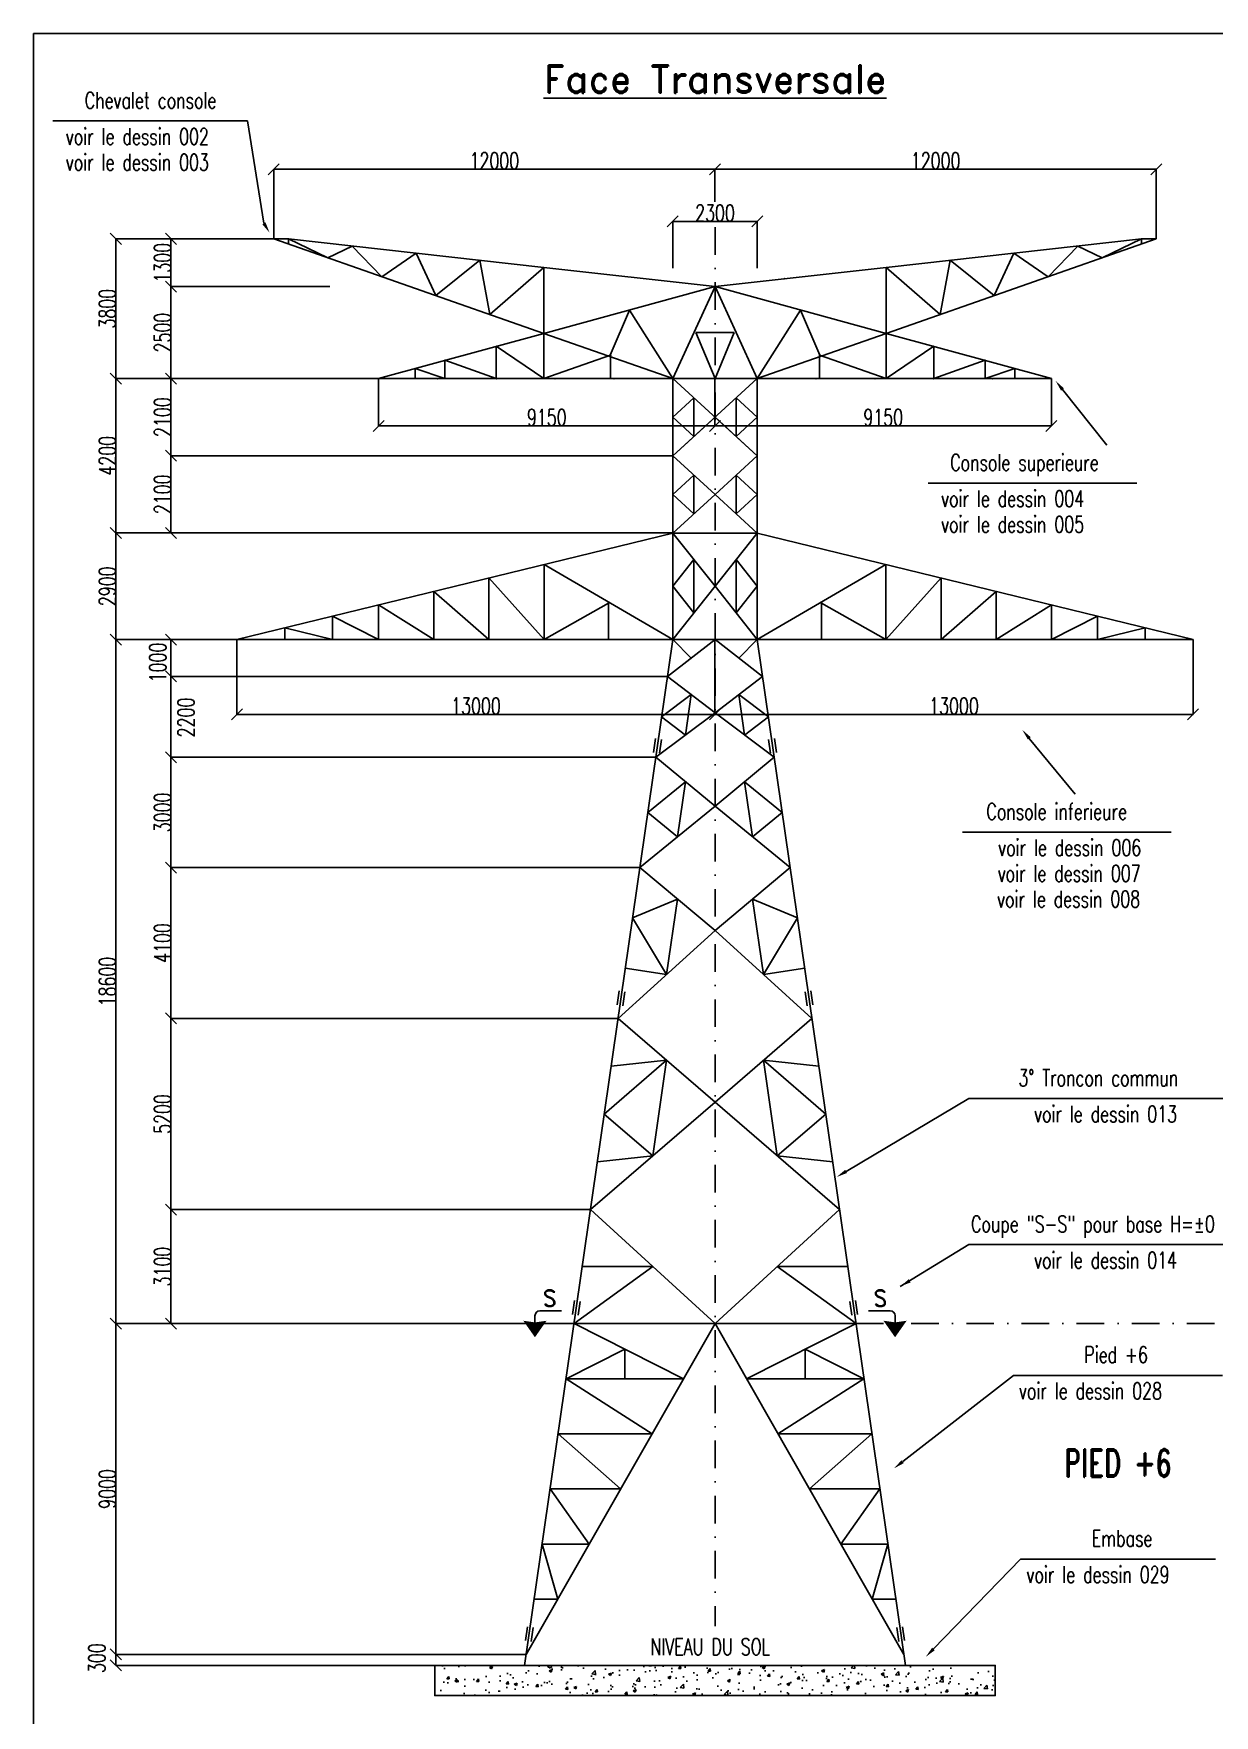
# Model space of a CAD drawing. Header units: millimetres. Extents: x 3750 to 125400, y 750 to 86850.
# Drawn here: x 3750 to 35861, y 41112 to 86850 of the extents above; entities that cross this region are included whole.
import ezdxf
from ezdxf.enums import TextEntityAlignment as Align

# ---------------------------------------------------------------- set-up
doc = ezdxf.new("R2010")
doc.units = ezdxf.units.MM
doc.header["$LTSCALE"] = 1500
doc.linetypes.add('DASHDOT', pattern=[1, 0.5, -0.25, 0, -0.25])
for name, color, linetype in [('LM', 7, 'Continuous'), ('LS', 7, 'Continuous'), ('LSP', 3, 'Continuous'), ('MZ', 6, 'DASHDOT')]:
    doc.layers.add(name, color=color, linetype=linetype)
doc.styles.add('RD', font='ROMAND8.SHX', dxfattribs={"width": 0.7})
doc.styles.add('RS', font='ROMANS8.shx', dxfattribs={"width": 0.7})
doc.dimstyles.new('TRATTO', dxfattribs={"dimscale": 0, "dimtxt": 450, "dimasz": 300, "dimexe": 0, "dimexo": 0.06, "dimgap": 5, "dimtad": 1, "dimzin": 0, "dimdsep": 46, "dimtxsty": 'RS', "dimblk1": 'OBLIQUE', "dimblk2": 'OBLIQUE', "dimsah": 1, "dimcen": 0.09, "dimclrd": 2, "dimclre": 2, "dimclrt": 7, "dimadec": 0, "dimazin": 0, "dimtfac": 1, "dimtix": 1, "dimtmove": 2, "dimatfit": 3, "dimfxl": 1, "dimtolj": 1, "dimtzin": 0, "dimarcsym": 0})

# ---------------------------------------------------------------- blocks, each defined once
blk = doc.blocks.new('_OBLIQUE')
at = {"color": 0, "linetype": 'ByBlock'}
blk.add_line((-0.5, -0.5), (0.5, 0.5), dxfattribs=at)
blk = doc.blocks.new('*D28')
at = {"color": 2, "lineweight": -2, "transparency": 16777216}
for p, q in [((9280, 70369), (5985, 70369)), ((5985, 51769), (5985, 70369)), ((18446, 51769), (5985, 51769))]:
    blk.add_line(p, q, dxfattribs=at)
at = {"layer": 'DEFPOINTS', "color": 0, "transparency": 16777216}
for p in [(5985, 70369), (9280, 70369), (18446, 51769)]:
    blk.add_point(p, dxfattribs=at)
at = {"color": 2, "lineweight": -2, "transparency": 16777216, "xscale": 300, "yscale": 300, "zscale": 300}
for p, rotation in [((5985, 70369), 90), ((5985, 51769), 270)]:
    blk.add_blockref('_OBLIQUE', p, dxfattribs=dict(at, rotation=rotation))
at = {"color": 7, "transparency": 16777216, "insert": (5755, 61069), "char_height": 450, "attachment_point": 5, "rotation": 90, "style": 'RS'}
blk.add_mtext('\\A1;18600', dxfattribs=at)
blk = doc.blocks.new('*D29')
at = {"color": 2, "lineweight": -2, "transparency": 16777216}
for p, q in [((21130, 75369), (7485, 75369)), ((7485, 73269), (7485, 75369)), ((21130, 73269), (7485, 73269))]:
    blk.add_line(p, q, dxfattribs=at)
at = {"layer": 'DEFPOINTS', "color": 0, "transparency": 16777216}
for p in [(7485, 75369), (21130, 75369), (21130, 73269)]:
    blk.add_point(p, dxfattribs=at)
at = {"color": 2, "lineweight": -2, "transparency": 16777216, "xscale": 300, "yscale": 300, "zscale": 300}
for p, rotation in [((7485, 75369), 90), ((7485, 73269), 270)]:
    blk.add_blockref('_OBLIQUE', p, dxfattribs=dict(at, rotation=rotation))
at = {"color": 7, "transparency": 16777216, "insert": (7255, 74319), "char_height": 450, "attachment_point": 5, "rotation": 90, "style": 'RS'}
blk.add_mtext('\\A1;2100', dxfattribs=at)
blk = doc.blocks.new('*D30')
at = {"color": 2, "lineweight": -2, "transparency": 16777216}
for p, q in [((13130, 77469), (7485, 77469)), ((7485, 75369), (7485, 77469)), ((21130, 75369), (7485, 75369))]:
    blk.add_line(p, q, dxfattribs=at)
at = {"layer": 'DEFPOINTS', "color": 0, "transparency": 16777216}
for p in [(7485, 77469), (13130, 77469), (21130, 75369)]:
    blk.add_point(p, dxfattribs=at)
at = {"color": 2, "lineweight": -2, "transparency": 16777216, "xscale": 300, "yscale": 300, "zscale": 300}
for p, rotation in [((7485, 77469), 90), ((7485, 75369), 270)]:
    blk.add_blockref('_OBLIQUE', p, dxfattribs=dict(at, rotation=rotation))
at = {"color": 7, "transparency": 16777216, "insert": (7255, 76419), "char_height": 450, "attachment_point": 5, "rotation": 90, "style": 'RS'}
blk.add_mtext('\\A1;2100', dxfattribs=at)
blk = doc.blocks.new('*D31')
at = {"color": 2, "lineweight": -2, "transparency": 16777216}
for p, q in [((11809, 79969), (7485, 79969)), ((7485, 77469), (7485, 79969)), ((13130, 77469), (7485, 77469))]:
    blk.add_line(p, q, dxfattribs=at)
at = {"layer": 'DEFPOINTS', "color": 0, "transparency": 16777216}
for p in [(7485, 79969), (11809, 79969), (13130, 77469)]:
    blk.add_point(p, dxfattribs=at)
at = {"color": 2, "lineweight": -2, "transparency": 16777216, "xscale": 300, "yscale": 300, "zscale": 300}
for p, rotation in [((7485, 79969), 90), ((7485, 77469), 270)]:
    blk.add_blockref('_OBLIQUE', p, dxfattribs=dict(at, rotation=rotation))
at = {"color": 7, "transparency": 16777216, "insert": (7255, 78719), "char_height": 450, "attachment_point": 5, "rotation": 90, "style": 'RS'}
blk.add_mtext('\\A1;2500', dxfattribs=at)
blk = doc.blocks.new('*D32')
at = {"color": 2, "lineweight": -2, "transparency": 16777216}
for p, q in [((21130, 73269), (5985, 73269)), ((5985, 70369), (5985, 73269)), ((9280, 70369), (5985, 70369))]:
    blk.add_line(p, q, dxfattribs=at)
at = {"layer": 'DEFPOINTS', "color": 0, "transparency": 16777216}
for p in [(5985, 73269), (21130, 73269), (9280, 70369)]:
    blk.add_point(p, dxfattribs=at)
at = {"color": 2, "lineweight": -2, "transparency": 16777216, "xscale": 300, "yscale": 300, "zscale": 300}
for p, rotation in [((5985, 73269), 90), ((5985, 70369), 270)]:
    blk.add_blockref('_OBLIQUE', p, dxfattribs=dict(at, rotation=rotation))
at = {"color": 7, "transparency": 16777216, "insert": (5755, 71819), "char_height": 450, "attachment_point": 5, "rotation": 90, "style": 'RS'}
blk.add_mtext('\\A1;2900', dxfattribs=at)
blk = doc.blocks.new('*D33')
at = {"color": 2, "lineweight": -2, "transparency": 16777216}
for p, q in [((13130, 77469), (5985, 77469)), ((5985, 73269), (5985, 77469)), ((21130, 73269), (5985, 73269))]:
    blk.add_line(p, q, dxfattribs=at)
at = {"layer": 'DEFPOINTS', "color": 0, "transparency": 16777216}
for p in [(5985, 77469), (13130, 77469), (21130, 73269)]:
    blk.add_point(p, dxfattribs=at)
at = {"color": 2, "lineweight": -2, "transparency": 16777216, "xscale": 300, "yscale": 300, "zscale": 300}
for p, rotation in [((5985, 77469), 90), ((5985, 73269), 270)]:
    blk.add_blockref('_OBLIQUE', p, dxfattribs=dict(at, rotation=rotation))
at = {"color": 7, "transparency": 16777216, "insert": (5755, 75369), "char_height": 450, "attachment_point": 5, "rotation": 90, "style": 'RS'}
blk.add_mtext('\\A1;4200', dxfattribs=at)
blk = doc.blocks.new('*D34')
at = {"color": 2, "lineweight": -2, "transparency": 16777216}
for p, q in [((10280, 81269), (5985, 81269)), ((5985, 77469), (5985, 81269)), ((13130, 77469), (5985, 77469))]:
    blk.add_line(p, q, dxfattribs=at)
at = {"layer": 'DEFPOINTS', "color": 0, "transparency": 16777216}
for p in [(5985, 81269), (10280, 81269), (13130, 77469)]:
    blk.add_point(p, dxfattribs=at)
at = {"color": 2, "lineweight": -2, "transparency": 16777216, "xscale": 300, "yscale": 300, "zscale": 300}
for p, rotation in [((5985, 81269), 90), ((5985, 77469), 270)]:
    blk.add_blockref('_OBLIQUE', p, dxfattribs=dict(at, rotation=rotation))
at = {"color": 7, "transparency": 16777216, "insert": (5755, 79369), "char_height": 450, "attachment_point": 5, "rotation": 90, "style": 'RS'}
blk.add_mtext('\\A1;3800', dxfattribs=at)
blk = doc.blocks.new('*D35')
at = {"color": 2, "lineweight": -2, "transparency": 16777216}
for p, q in [((10280, 81269), (7485, 81269)), ((7485, 79969), (7485, 81269)), ((11809, 79969), (7485, 79969))]:
    blk.add_line(p, q, dxfattribs=at)
at = {"layer": 'DEFPOINTS', "color": 0, "transparency": 16777216}
for p in [(7485, 81269), (10280, 81269), (11809, 79969)]:
    blk.add_point(p, dxfattribs=at)
at = {"color": 2, "lineweight": -2, "transparency": 16777216, "xscale": 300, "yscale": 300, "zscale": 300}
for p, rotation in [((7485, 81269), 90), ((7485, 79969), 270)]:
    blk.add_blockref('_OBLIQUE', p, dxfattribs=dict(at, rotation=rotation))
at = {"color": 7, "transparency": 16777216, "insert": (7255, 80619), "char_height": 450, "attachment_point": 5, "rotation": 90, "style": 'RS'}
blk.add_mtext('\\A1;1300', dxfattribs=at)
blk = doc.blocks.new('*D36')
at = {"color": 2, "lineweight": -2, "transparency": 16777216}
for p, q in [((20986, 69369), (7485, 69369)), ((7485, 67169), (7485, 69369)), ((20668, 67169), (7485, 67169))]:
    blk.add_line(p, q, dxfattribs=at)
at = {"layer": 'DEFPOINTS', "color": 0, "transparency": 16777216}
for p in [(7485, 69369), (20986, 69369), (20669, 67169)]:
    blk.add_point(p, dxfattribs=at)
at = {"color": 2, "lineweight": -2, "transparency": 16777216, "xscale": 300, "yscale": 300, "zscale": 300}
for p, rotation in [((7485, 69369), 90), ((7485, 67169), 270)]:
    blk.add_blockref('_OBLIQUE', p, dxfattribs=dict(at, rotation=rotation))
at = {"color": 7, "transparency": 16777216, "insert": (7893, 68250), "char_height": 450, "attachment_point": 5, "rotation": 90, "style": 'RS'}
blk.add_mtext('\\A1;2200', dxfattribs=at)
blk = doc.blocks.new('*D37')
at = {"color": 2, "lineweight": -2, "transparency": 16777216}
for p, q in [((9280, 70369), (7485, 70369)), ((7485, 69369), (7485, 70369)), ((20986, 69369), (7485, 69369))]:
    blk.add_line(p, q, dxfattribs=at)
at = {"layer": 'DEFPOINTS', "color": 0, "transparency": 16777216}
for p in [(7485, 70369), (9280, 70369), (20986, 69369)]:
    blk.add_point(p, dxfattribs=at)
at = {"color": 2, "lineweight": -2, "transparency": 16777216, "xscale": 300, "yscale": 300, "zscale": 300}
for p, rotation in [((7485, 70369), 90), ((7485, 69369), 270)]:
    blk.add_blockref('_OBLIQUE', p, dxfattribs=dict(at, rotation=rotation))
at = {"color": 7, "transparency": 16777216, "insert": (7127, 69746), "char_height": 450, "attachment_point": 5, "rotation": 90, "style": 'RS'}
blk.add_mtext('\\A1;1000', dxfattribs=at)
blk = doc.blocks.new('*D38')
at = {"color": 2, "lineweight": -2, "transparency": 16777216}
for p, q in [((20668, 67169), (7485, 67169)), ((7485, 67169), (7485, 64169)), ((20235, 64169), (7485, 64169))]:
    blk.add_line(p, q, dxfattribs=at)
at = {"layer": 'DEFPOINTS', "color": 0, "transparency": 16777216}
for p in [(20669, 67169), (7485, 64169), (20235, 64169)]:
    blk.add_point(p, dxfattribs=at)
at = {"color": 2, "lineweight": -2, "transparency": 16777216, "xscale": 300, "yscale": 300, "zscale": 300}
for p, rotation in [((7485, 67169), 90), ((7485, 64169), 270)]:
    blk.add_blockref('_OBLIQUE', p, dxfattribs=dict(at, rotation=rotation))
at = {"color": 7, "transparency": 16777216, "insert": (7255, 65669), "char_height": 450, "attachment_point": 5, "rotation": 90, "style": 'RS'}
blk.add_mtext('\\A1;3000', dxfattribs=at)
blk = doc.blocks.new('*D45')
at = {"layer": 'DEFPOINTS', "color": 0, "transparency": 16777216}
for p in [(20235, 64169), (7485, 60066), (19643, 60066)]:
    blk.add_point(p, dxfattribs=at)
at = {"layer": 'LS', "color": 2, "lineweight": -2, "transparency": 16777216}
for p, q in [((20235, 64169), (7485, 64169)), ((7485, 64169), (7485, 60066)), ((19643, 60066), (7485, 60066))]:
    blk.add_line(p, q, dxfattribs=at)
at = {"layer": 'LS', "color": 2, "lineweight": -2, "transparency": 16777216, "xscale": 300, "yscale": 300, "zscale": 300}
for p, rotation in [((7485, 64169), 90), ((7485, 60066), 270)]:
    blk.add_blockref('_OBLIQUE', p, dxfattribs=dict(at, rotation=rotation))
at = {"layer": 'LS', "color": 7, "transparency": 16777216, "insert": (7255, 62117), "char_height": 450, "attachment_point": 5, "rotation": 90, "style": 'RS'}
blk.add_mtext('\\A1;4100', dxfattribs=at)
blk = doc.blocks.new('*D46')
at = {"layer": 'DEFPOINTS', "color": 0, "transparency": 16777216}
for p in [(19643, 60066), (7485, 54866), (18893, 54866)]:
    blk.add_point(p, dxfattribs=at)
at = {"layer": 'LS', "color": 2, "lineweight": -2, "transparency": 16777216}
for p, q in [((19643, 60066), (7485, 60066)), ((7485, 60066), (7485, 54866)), ((18893, 54866), (7485, 54866))]:
    blk.add_line(p, q, dxfattribs=at)
at = {"layer": 'LS', "color": 2, "lineweight": -2, "transparency": 16777216, "xscale": 300, "yscale": 300, "zscale": 300}
for p, rotation in [((7485, 60066), 90), ((7485, 54866), 270)]:
    blk.add_blockref('_OBLIQUE', p, dxfattribs=dict(at, rotation=rotation))
at = {"layer": 'LS', "color": 7, "transparency": 16777216, "insert": (7255, 57466), "char_height": 450, "attachment_point": 5, "rotation": 90, "style": 'RS'}
blk.add_mtext('\\A1;5200', dxfattribs=at)
blk = doc.blocks.new('*D47')
at = {"layer": 'DEFPOINTS', "color": 0, "transparency": 16777216}
for p in [(18893, 54866), (7485, 51769), (18446, 51769)]:
    blk.add_point(p, dxfattribs=at)
at = {"layer": 'LS', "color": 2, "lineweight": -2, "transparency": 16777216}
for p, q in [((18893, 54866), (7485, 54866)), ((7485, 54866), (7485, 51769)), ((18446, 51769), (7485, 51769))]:
    blk.add_line(p, q, dxfattribs=at)
at = {"layer": 'LS', "color": 2, "lineweight": -2, "transparency": 16777216, "xscale": 300, "yscale": 300, "zscale": 300}
for p, rotation in [((7485, 54866), 90), ((7485, 51769), 270)]:
    blk.add_blockref('_OBLIQUE', p, dxfattribs=dict(at, rotation=rotation))
at = {"layer": 'LS', "color": 7, "transparency": 16777216, "insert": (7255, 53317), "char_height": 450, "attachment_point": 5, "rotation": 90, "style": 'RS'}
blk.add_mtext('\\A1;3100', dxfattribs=at)
blk = doc.blocks.new('*D48')
at = {"layer": 'DEFPOINTS', "color": 0, "transparency": 16777216}
for p in [(9280, 70369), (22280, 70369), (22280, 68333)]:
    blk.add_point(p, dxfattribs=at)
at = {"layer": 'LS', "color": 2, "lineweight": -2, "transparency": 16777216}
for p, q in [((9280, 70369), (9280, 68333)), ((22280, 70369), (22280, 68333)), ((9280, 68333), (22280, 68333))]:
    blk.add_line(p, q, dxfattribs=at)
at = {"layer": 'LS', "color": 2, "lineweight": -2, "transparency": 16777216, "xscale": 300, "yscale": 300, "zscale": 300, "rotation": 180}
blk.add_blockref('_OBLIQUE', (9280, 68333), dxfattribs=at)
at = {"layer": 'LS', "color": 2, "lineweight": -2, "transparency": 16777216, "xscale": 300, "yscale": 300, "zscale": 300}
blk.add_blockref('_OBLIQUE', (22280, 68333), dxfattribs=at)
at = {"layer": 'LS', "color": 7, "transparency": 16777216, "insert": (15780, 68563), "char_height": 450, "attachment_point": 5, "style": 'RS'}
blk.add_mtext('\\A1;13000', dxfattribs=at)
blk = doc.blocks.new('*D49')
at = {"layer": 'DEFPOINTS', "color": 0, "transparency": 16777216}
for p in [(13130, 77469), (22280, 77469), (22280, 76181)]:
    blk.add_point(p, dxfattribs=at)
at = {"layer": 'LS', "color": 2, "lineweight": -2, "transparency": 16777216}
for p, q in [((13130, 77469), (13130, 76181)), ((22280, 77469), (22280, 76181)), ((13130, 76181), (22280, 76181))]:
    blk.add_line(p, q, dxfattribs=at)
at = {"layer": 'LS', "color": 2, "lineweight": -2, "transparency": 16777216, "xscale": 300, "yscale": 300, "zscale": 300, "rotation": 180}
blk.add_blockref('_OBLIQUE', (13130, 76181), dxfattribs=at)
at = {"layer": 'LS', "color": 2, "lineweight": -2, "transparency": 16777216, "xscale": 300, "yscale": 300, "zscale": 300}
blk.add_blockref('_OBLIQUE', (22280, 76181), dxfattribs=at)
at = {"layer": 'LS', "color": 7, "transparency": 16777216, "insert": (17705, 76411), "char_height": 450, "attachment_point": 5, "style": 'RS'}
blk.add_mtext('\\A1;9150', dxfattribs=at)
blk = doc.blocks.new('*D39')
at = {"layer": 'DEFPOINTS', "color": 0, "transparency": 16777216}
for p in [(22280, 77469), (31430, 77469), (22280, 76181)]:
    blk.add_point(p, dxfattribs=at)
at = {"layer": 'LS', "color": 2, "lineweight": -2, "transparency": 16777216}
for p, q in [((22280, 77469), (22280, 76181)), ((31430, 77469), (31430, 76181)), ((31430, 76181), (22280, 76181))]:
    blk.add_line(p, q, dxfattribs=at)
at = {"layer": 'LS', "color": 2, "lineweight": -2, "transparency": 16777216, "xscale": 300, "yscale": 300, "zscale": 300, "rotation": 180}
blk.add_blockref('_OBLIQUE', (22280, 76181), dxfattribs=at)
at = {"layer": 'LS', "color": 2, "lineweight": -2, "transparency": 16777216, "xscale": 300, "yscale": 300, "zscale": 300}
blk.add_blockref('_OBLIQUE', (31430, 76181), dxfattribs=at)
at = {"layer": 'LS', "color": 7, "transparency": 16777216, "insert": (26855, 76411), "char_height": 450, "attachment_point": 5, "style": 'RS'}
blk.add_mtext('\\A1;9150', dxfattribs=at)
blk = doc.blocks.new('*D40')
at = {"layer": 'DEFPOINTS', "color": 0, "transparency": 16777216}
for p in [(22280, 83161), (22280, 82278), (34280, 81269)]:
    blk.add_point(p, dxfattribs=at)
at = {"layer": 'LS', "color": 2, "lineweight": -2, "transparency": 16777216}
for p, q in [((22280, 82278), (22280, 83161)), ((34280, 83161), (22280, 83161)), ((34280, 81269), (34280, 83161))]:
    blk.add_line(p, q, dxfattribs=at)
at = {"layer": 'LS', "color": 2, "lineweight": -2, "transparency": 16777216, "xscale": 300, "yscale": 300, "zscale": 300, "rotation": 180}
blk.add_blockref('_OBLIQUE', (22280, 83161), dxfattribs=at)
at = {"layer": 'LS', "color": 2, "lineweight": -2, "transparency": 16777216, "xscale": 300, "yscale": 300, "zscale": 300}
blk.add_blockref('_OBLIQUE', (34280, 83161), dxfattribs=at)
at = {"layer": 'LS', "color": 7, "transparency": 16777216, "insert": (28280, 83391), "char_height": 450, "attachment_point": 5, "style": 'RS'}
blk.add_mtext('\\A1;12000', dxfattribs=at)
blk = doc.blocks.new('*D41')
at = {"layer": 'DEFPOINTS', "color": 0, "transparency": 16777216}
for p in [(23430, 81743), (21130, 80471), (23430, 80471)]:
    blk.add_point(p, dxfattribs=at)
at = {"layer": 'LS', "color": 2, "lineweight": -2, "transparency": 16777216}
for p, q in [((21130, 80471), (21130, 81743)), ((21130, 81743), (23430, 81743)), ((23430, 80471), (23430, 81743))]:
    blk.add_line(p, q, dxfattribs=at)
at = {"layer": 'LS', "color": 2, "lineweight": -2, "transparency": 16777216, "xscale": 300, "yscale": 300, "zscale": 300, "rotation": 180}
blk.add_blockref('_OBLIQUE', (21130, 81743), dxfattribs=at)
at = {"layer": 'LS', "color": 2, "lineweight": -2, "transparency": 16777216, "xscale": 300, "yscale": 300, "zscale": 300}
blk.add_blockref('_OBLIQUE', (23430, 81743), dxfattribs=at)
at = {"layer": 'LS', "color": 7, "transparency": 16777216, "insert": (22280, 81973), "char_height": 450, "attachment_point": 5, "style": 'RS'}
blk.add_mtext('\\A1;2300', dxfattribs=at)
blk = doc.blocks.new('*D43')
at = {"layer": 'DEFPOINTS', "color": 0, "transparency": 16777216}
for p in [(5985, 42769), (17147, 42769), (14660, 42469)]:
    blk.add_point(p, dxfattribs=at)
at = {"layer": 'LM', "color": 2, "lineweight": -2, "transparency": 16777216}
for p, q in [((17146, 42769), (5985, 42769)), ((5985, 42469), (5985, 42769)), ((14660, 42469), (5985, 42469))]:
    blk.add_line(p, q, dxfattribs=at)
at = {"layer": 'LM', "color": 2, "lineweight": -2, "transparency": 16777216, "xscale": 300, "yscale": 300, "zscale": 300}
for p, rotation in [((5985, 42769), 90), ((5985, 42469), 270)]:
    blk.add_blockref('_OBLIQUE', p, dxfattribs=dict(at, rotation=rotation))
at = {"layer": 'LM', "color": 7, "transparency": 16777216, "insert": (5471, 42667), "char_height": 450, "attachment_point": 5, "rotation": 90, "style": 'RS'}
blk.add_mtext('\\A1;300', dxfattribs=at)
blk = doc.blocks.new('*D44')
at = {"color": 2, "lineweight": -2, "transparency": 16777216}
for p, q in [((18013, 51769), (5985, 51769)), ((5985, 42769), (5985, 51769)), ((17146, 42769), (5985, 42769))]:
    blk.add_line(p, q, dxfattribs=at)
at = {"layer": 'DEFPOINTS', "color": 0, "transparency": 16777216}
for p in [(5985, 51769), (18013, 51769), (17147, 42769)]:
    blk.add_point(p, dxfattribs=at)
at = {"color": 2, "lineweight": -2, "transparency": 16777216, "xscale": 300, "yscale": 300, "zscale": 300}
for p, rotation in [((5985, 51769), 90), ((5985, 42769), 270)]:
    blk.add_blockref('_OBLIQUE', p, dxfattribs=dict(at, rotation=rotation))
at = {"color": 7, "transparency": 16777216, "insert": (5755, 47269), "char_height": 450, "attachment_point": 5, "rotation": 90, "style": 'RS'}
blk.add_mtext('\\A1;9000', dxfattribs=at)
blk = doc.blocks.new('*D58')
at = {"layer": 'DEFPOINTS', "color": 0, "transparency": 16777216}
for p in [(22280, 70369), (35280, 70369), (22280, 68333)]:
    blk.add_point(p, dxfattribs=at)
at = {"layer": 'LS', "color": 2, "lineweight": -2, "transparency": 16777216}
for p, q in [((22280, 70369), (22280, 68333)), ((35280, 70369), (35280, 68333)), ((35280, 68333), (22280, 68333))]:
    blk.add_line(p, q, dxfattribs=at)
at = {"layer": 'LS', "color": 2, "lineweight": -2, "transparency": 16777216, "xscale": 300, "yscale": 300, "zscale": 300, "rotation": 180}
blk.add_blockref('_OBLIQUE', (22280, 68333), dxfattribs=at)
at = {"layer": 'LS', "color": 2, "lineweight": -2, "transparency": 16777216, "xscale": 300, "yscale": 300, "zscale": 300}
blk.add_blockref('_OBLIQUE', (35280, 68333), dxfattribs=at)
at = {"layer": 'LS', "color": 7, "transparency": 16777216, "insert": (28780, 68563), "char_height": 450, "attachment_point": 5, "style": 'RS'}
blk.add_mtext('\\A1;13000', dxfattribs=at)
blk = doc.blocks.new('*D59')
at = {"layer": 'DEFPOINTS', "color": 0, "transparency": 16777216}
for p in [(22280, 83161), (22280, 82278), (10280, 81269)]:
    blk.add_point(p, dxfattribs=at)
at = {"layer": 'LS', "color": 2, "lineweight": -2, "transparency": 16777216}
for p, q in [((10280, 81269), (10280, 83161)), ((10280, 83161), (22280, 83161)), ((22280, 82278), (22280, 83161))]:
    blk.add_line(p, q, dxfattribs=at)
at = {"layer": 'LS', "color": 2, "lineweight": -2, "transparency": 16777216, "xscale": 300, "yscale": 300, "zscale": 300, "rotation": 180}
blk.add_blockref('_OBLIQUE', (10280, 83161), dxfattribs=at)
at = {"layer": 'LS', "color": 2, "lineweight": -2, "transparency": 16777216, "xscale": 300, "yscale": 300, "zscale": 300}
blk.add_blockref('_OBLIQUE', (22280, 83161), dxfattribs=at)
at = {"layer": 'LS', "color": 7, "transparency": 16777216, "insert": (16280, 83391), "char_height": 450, "attachment_point": 5, "style": 'RS'}
blk.add_mtext('\\A1;12000', dxfattribs=at)

msp = doc.modelspace()

# ---------------------------------------------------------------- hatches: boundary and pattern name
at = {"layer": 'LS'}
h = msp.add_hatch(dxfattribs=at)
h.set_pattern_fill('AR-CONC', color=3, scale=112.501668, style=0)
h.set_pattern_definition([(50, (-337159.23, -28657.9), (806.9297, -70.5972), [84.3763, -928.1388]), (355, (-337159.2, -28657.9), (-156.0976, 846.2287), [67.501, -742.511]), (100.4514, (-337092, -28663.8), (650.8327, 775.631), [71.7088, -788.7966]), (46.1842, (-337159.2, -28432.9), (1200.664, -186.2117), [126.5644, -1392.208]), (96.6356, (-337059.2, -28448.4), (1051.511, 1095.899), [107.563, -1183.1947]), (351.1842, (-337159.2, -28432.9), (1051.5103, 1095.8997), [101.2515, -1113.7665]), (21, (-337046.7, -28489.16), (671.5304, -452.953), [84.3763, -928.1388]), (326, (-337046.7, -28489.2), (273.7338, 815.8059), [67.501, -742.511]), (71.4514, (-336990.8, -28526.9), (945.2645, 362.8522), [71.7088, -788.7966]), (37.5, (-337159.23, -28657.92), (13.68004, 374.51114), [0, -733.5109, 0, -753.7612, 0, -745.32355]), (7.5, (-337159.23, -28657.9), (295.9576, 443.71976), [0, -429.75637, 0, -716.63563, 0, -284.0667]), (327.5, (-337410.1, -28657.92), (600.55915, -25.3746), [0, -281.2542, 0, -877.513, 0, -1164.39227]), (317.5, (-337522.6, -28657.9), (656.0942, 112.6198), [0, -365.6304, 0, -582.75864, 0, -826.8873])])
h.paths.add_polyline_path([(29900.576, 42468.603), (14660.297, 42468.603), (14660.297, 41648.572), (29900.576, 41648.572)])

# ---------------------------------------------------------------- linework, layer by layer
at = {"color": 6, "ltscale": 0.01}
for p, q in [((17624.499, 78696.489), (10280.436, 81268.603)), ((10680.436, 81268.603), (10280.436, 81268.603)), ((17624.499, 80490.389), (10680.436, 81268.603)), ((11749.249, 80754.18), (10680.436, 81268.603)), ((10680.436, 81268.603), (10680.436, 81128.511)), ((12416.452, 81074.049), (11749.249, 80754.18)), ((13218.061, 80239.757), (12416.452, 81074.049)), ((26936.374, 78696.489), (34280.436, 81268.603)), ((26936.374, 80490.389), (33880.436, 81268.603)), ((31342.811, 80239.757), (32144.421, 81074.049)), ((32144.421, 81074.049), (32811.624, 80754.18)), ((32811.624, 80754.18), (33880.436, 81268.603)), ((33880.436, 81268.603), (34280.436, 81268.603)), ((33880.436, 81268.603), (33880.436, 81128.511)), ((14152.468, 80879.496), (13218.061, 80239.757)), ((14686.874, 79725.334), (14152.468, 80879.496)), ((15888.483, 80684.942), (14686.874, 79725.334)), ((16155.686, 79210.911), (15888.483, 80684.942)), ((28405.186, 79210.911), (28672.39, 80684.942)), ((28672.39, 80684.942), (29873.999, 79725.334)), ((29873.999, 79725.334), (30408.405, 80879.496)), ((30408.405, 80879.496), (31342.811, 80239.757)), ((17624.499, 80490.389), (16155.686, 79210.911)), ((22280.436, 79968.603), (17624.499, 80490.389)), ((17624.499, 80490.389), (17624.499, 77468.603)), ((22280.436, 79968.603), (26936.374, 80490.389)), ((26936.374, 80490.389), (28405.186, 79210.911)), ((26936.374, 80490.389), (26936.374, 77468.603)), ((17624.499, 78696.489), (22280.436, 79968.603)), ((22280.436, 79968.603), (21130.436, 77468.603)), ((22280.436, 79968.603), (23430.436, 77468.603)), ((26936.374, 78696.489), (22280.436, 79968.603)), ((19432.118, 78104.426), (19952.468, 79332.546)), ((19952.468, 79332.546), (21130.436, 77468.603)), ((24608.405, 79332.546), (23430.436, 77468.603)), ((25128.755, 78104.426), (24608.405, 79332.546)), ((13130.436, 77468.603), (17624.499, 78696.489)), ((21130.436, 77468.603), (17624.499, 78696.489)), ((22280.436, 77468.603), (21755.436, 78718.603)), ((21755.436, 78718.603), (22805.436, 78718.603)), ((22805.436, 78718.603), (22280.436, 77468.603)), ((23430.436, 77468.603), (26936.374, 78696.489)), ((31430.436, 77468.603), (26936.374, 78696.489)), ((17624.499, 77468.603), (16330.436, 78352.581)), ((16330.436, 78352.581), (16330.436, 77468.603)), ((26936.374, 77468.603), (28230.436, 78352.581)), ((28230.436, 78352.581), (28230.436, 77468.603)), ((14930.436, 77965.84), (14930.436, 77468.603)), ((16330.436, 77468.603), (14930.436, 77965.84)), ((19438.77, 78101.936), (17624.499, 77468.603)), ((19441.398, 77468.603), (19438.77, 78101.936)), ((25119.475, 77468.603), (25122.103, 78101.936)), ((25122.103, 78101.936), (26936.374, 77468.603)), ((28230.436, 77468.603), (29630.436, 77965.84)), ((29630.436, 77965.84), (29630.436, 77468.603)), ((13130.436, 77468.603), (21130.436, 77468.603)), ((14130.436, 77744.846), (14130.436, 77468.603)), ((14930.436, 77468.603), (14130.436, 77744.846)), ((21130.436, 70368.603), (21130.436, 77468.603)), ((21130.436, 77468.603), (23430.436, 77468.603)), ((21130.436, 77468.603), (23430.436, 75368.603)), ((21130.436, 75368.603), (23430.436, 77468.603)), ((21130.436, 77468.603), (23430.436, 77468.603)), ((23430.436, 70368.603), (23430.436, 77468.603)), ((31430.436, 77468.603), (23430.436, 77468.603)), ((29630.436, 77468.603), (30430.436, 77744.846)), ((30430.436, 77744.846), (30430.436, 77468.603)), ((21705.436, 76943.603), (21130.436, 76418.603)), ((21705.436, 76943.603), (21130.436, 76418.603)), ((21705.436, 75893.603), (21705.436, 76943.603)), ((21705.436, 75893.603), (21705.436, 76943.603)), ((22855.436, 76943.603), (23430.436, 76418.603)), ((22855.436, 75893.603), (22855.436, 76943.603)), ((22855.436, 76943.603), (23430.436, 76418.603)), ((22855.436, 75893.603), (22855.436, 76943.603)), ((21130.436, 75368.603), (22280.436, 76418.603)), ((21130.436, 76418.603), (21705.436, 75893.603)), ((23430.436, 75368.603), (22280.436, 76418.603)), ((23430.436, 76418.603), (22855.436, 75893.603)), ((22280.436, 74318.603), (21130.436, 75368.603)), ((22280.436, 74318.603), (23430.436, 75368.603)), ((21705.436, 74843.603), (21130.436, 74318.603)), ((21705.436, 73793.603), (21705.436, 74843.603)), ((22855.436, 74843.603), (23430.436, 74318.603)), ((22855.436, 73793.603), (22855.436, 74843.603)), ((22280.436, 74318.603), (21130.436, 73268.603)), ((21130.436, 74318.603), (21705.436, 73793.603)), ((22280.436, 74318.603), (23430.436, 73268.603)), ((23430.436, 74318.603), (22855.436, 73793.603)), ((9280.436, 70368.603), (21130.436, 73268.603)), ((21067.936, 73268.603), (23430.436, 73268.603)), ((21130.436, 73268.603), (22280.436, 71818.603)), ((23430.436, 73268.603), (22280.436, 71818.603)), ((35280.436, 70368.603), (23430.436, 73268.603)), ((17630.436, 70368.603), (17630.436, 72412.063)), ((21130.436, 70368.603), (17630.436, 72412.063)), ((21130.436, 71818.603), (21705.436, 72543.603)), ((21705.436, 72543.603), (21705.436, 71093.603)), ((23430.436, 71818.603), (22855.436, 72543.603)), ((22855.436, 72543.603), (22855.436, 71093.603)), ((23430.436, 70368.603), (26930.436, 72412.063)), ((26930.436, 70368.603), (26930.436, 72412.063)), ((16130.436, 70368.603), (16130.436, 72044.974)), ((17630.436, 70368.603), (16130.436, 72044.974)), ((21130.436, 70368.603), (22280.436, 71818.603)), ((21705.436, 71093.603), (21130.436, 71818.603)), ((23430.436, 70368.603), (22280.436, 71818.603)), ((22855.436, 71093.603), (23430.436, 71818.603)), ((26930.436, 70368.603), (28430.436, 72044.974)), ((28430.436, 70368.603), (28430.436, 72044.974)), ((16130.436, 70368.603), (14630.436, 71677.885)), ((14630.436, 71677.885), (14630.436, 70368.603)), ((19380.436, 71357.239), (17630.436, 70368.603)), ((19380.436, 71357.239), (19380.436, 70368.603)), ((25180.436, 71357.239), (26930.436, 70368.603)), ((25180.436, 71357.239), (25180.436, 70368.603)), ((28430.436, 70368.603), (29930.436, 71677.885)), ((29930.436, 71677.885), (29930.436, 70368.603)), ((11880.436, 70368.603), (11880.436, 71004.89)), ((11880.436, 71004.89), (13130.436, 70368.603)), ((13130.436, 70368.603), (13130.436, 71310.797)), ((14630.436, 70368.603), (13130.436, 71310.797)), ((29930.436, 70368.603), (31430.436, 71310.797)), ((31430.436, 70368.603), (31430.436, 71310.797)), ((31430.436, 70368.603), (32680.436, 71004.89)), ((32680.436, 70368.603), (32680.436, 71004.89)), ((11880.436, 70368.603), (10580.436, 70686.746)), ((10580.436, 70686.746), (10580.436, 70368.603)), ((32680.436, 70368.603), (33980.436, 70686.746)), ((33980.436, 70686.746), (33980.436, 70368.603)), ((21130.436, 70368.603), (9280.436, 70368.603)), ((21130.436, 70368.603), (17103.204, 42468.603)), ((22280.436, 70368.603), (20986.091, 69368.603)), ((21130.436, 70368.603), (21633.264, 69868.603)), ((21130.436, 70368.603), (23430.436, 70368.603)), ((22280.436, 70368.603), (23574.782, 69368.603)), ((23430.436, 70368.603), (22927.609, 69868.603)), ((23430.436, 70368.603), (27457.669, 42468.603)), ((23430.436, 70368.603), (35280.436, 70368.603)), ((20986.091, 69368.603), (22280.436, 68381.307)), ((23574.782, 69368.603), (22280.436, 68381.307)), ((20827.311, 68268.603), (21633.264, 68874.955)), ((21633.264, 68874.955), (21474.484, 67774.955)), ((23733.561, 68268.603), (22927.609, 68874.955)), ((22927.609, 68874.955), (23086.389, 67774.955)), ((22280.436, 68381.307), (20668.532, 67168.603)), ((21474.484, 67774.955), (20827.311, 68268.603)), ((22280.436, 68381.307), (23892.341, 67168.603)), ((23086.389, 67774.955), (23733.561, 68268.603)), ((20664.099, 67678.459), (20609.595, 67300.861)), ((20822.458, 67655.6), (20767.954, 67278.002)), ((23738.415, 67655.6), (23792.919, 67278.002)), ((23896.773, 67678.459), (23951.278, 67300.861)), ((22280.436, 65837.319), (20668.532, 67168.603)), ((22280.436, 65837.319), (23892.341, 67168.603)), ((20452.014, 65668.603), (21474.484, 66502.961)), ((21474.484, 66502.961), (21257.966, 65002.961)), ((24108.859, 65668.603), (23086.389, 66502.961)), ((23086.389, 66502.961), (23302.907, 65002.961)), ((20235.496, 64168.603), (22280.436, 65837.319)), ((21257.966, 65002.961), (20452.014, 65668.603)), ((24325.377, 64168.603), (22280.436, 65837.319)), ((23302.907, 65002.961), (24108.859, 65668.603)), ((22280.436, 62454.859), (20235.496, 64168.603)), ((22280.436, 62454.859), (24325.377, 64168.603)), ((20038.114, 62801.175), (21257.966, 63311.731)), ((21257.966, 63311.731), (20961.894, 61260.589)), ((24522.759, 62801.175), (23302.907, 63311.731)), ((23302.907, 63311.731), (23598.979, 61260.589)), ((20038.114, 62801.175), (20961.894, 61260.589)), ((24522.759, 62801.175), (23598.979, 61260.589)), ((19643.351, 60066.32), (22280.436, 62454.859)), ((24917.522, 60066.32), (22280.436, 62454.859)), ((20961.894, 61260.589), (19840.733, 61433.748)), ((23598.979, 61260.589), (24720.14, 61433.748)), ((19673.111, 60813.052), (19618.606, 60435.454)), ((19831.469, 60790.194), (19776.965, 60412.596)), ((24729.403, 60790.194), (24783.908, 60412.596)), ((24887.762, 60813.052), (24942.267, 60435.454)), ((19643.351, 60066.32), (22280.436, 57790.241)), ((24917.522, 60066.32), (22280.436, 57790.241)), ((20961.894, 58928.281), (19268.053, 57466.32)), ((19455.702, 58766.32), (20961.894, 58928.281)), ((20961.894, 58928.281), (20586.596, 56328.281)), ((25105.171, 58766.32), (23598.979, 58928.281)), ((23598.979, 58928.281), (25292.819, 57466.32)), ((23598.979, 58928.281), (23974.277, 56328.281)), ((22280.436, 57790.241), (18892.756, 54866.32)), ((22280.436, 57790.241), (25668.117, 54866.32)), ((19268.053, 57466.32), (20586.596, 56328.281)), ((25292.819, 57466.32), (23974.277, 56328.281)), ((20586.596, 56328.281), (19080.405, 56166.32)), ((23974.277, 56328.281), (25480.468, 56166.32)), ((18892.756, 54866.32), (22280.436, 51768.603)), ((25668.117, 54866.32), (22280.436, 51768.603)), ((18445.615, 51768.603), (20586.596, 53317.461)), ((20586.596, 53317.461), (18669.185, 53317.461)), ((26115.258, 51768.603), (23974.277, 53317.461)), ((23974.277, 53317.461), (25891.687, 53317.461)), ((18457.783, 52393.462), (18403.279, 52015.864)), ((18457.783, 52393.462), (18403.279, 52015.864)), ((18616.142, 52370.603), (18561.637, 51993.005)), ((18616.142, 52370.603), (18561.637, 51993.005)), ((25944.731, 52370.603), (25999.236, 51993.005)), ((25944.731, 52370.603), (25999.236, 51993.005)), ((26103.09, 52393.462), (26157.594, 52015.864)), ((26103.09, 52393.462), (26157.594, 52015.864)), ((17146.508, 42768.603), (22280.436, 51768.603)), ((18445.615, 51768.603), (22280.436, 51768.603)), ((18445.615, 51768.603), (22280.436, 51768.603)), ((21424.782, 50268.603), (18445.615, 51768.603)), ((26115.258, 51768.603), (22280.436, 51768.603)), ((26115.258, 51768.603), (22280.436, 51768.603)), ((27414.365, 42768.603), (22280.436, 51768.603)), ((23136.091, 50268.603), (26115.258, 51768.603)), ((19826.939, 51073.111), (18229.097, 50268.603)), ((19826.939, 50268.603), (19826.939, 51073.111)), ((24733.933, 50268.603), (24733.933, 51073.111)), ((24733.933, 51073.111), (26331.776, 50268.603)), ((20569.127, 48768.603), (18229.097, 50268.603)), ((18229.097, 50268.603), (21424.782, 50268.603)), ((26331.776, 50268.603), (23136.091, 50268.603)), ((23991.746, 48768.603), (26331.776, 50268.603)), ((19713.472, 47268.603), (18012.579, 48768.603)), ((18012.579, 48768.603), (20569.127, 48768.603)), ((26548.294, 48768.603), (23991.746, 48768.603)), ((24847.401, 47268.603), (26548.294, 48768.603)), ((18857.817, 45768.603), (17796.061, 47268.603)), ((17796.061, 47268.603), (19713.472, 47268.603)), ((26764.811, 47268.603), (24847.401, 47268.603)), ((25703.055, 45768.603), (26764.811, 47268.603)), ((18002.163, 44268.603), (17579.544, 45768.603)), ((17579.544, 45768.603), (18857.817, 45768.603)), ((26981.329, 45768.603), (25703.055, 45768.603)), ((26558.71, 44268.603), (26981.329, 45768.603)), ((17363.026, 44268.603), (18002.163, 44268.603)), ((27197.847, 44268.603), (26558.71, 44268.603)), ((17177.222, 43521.946), (17122.718, 43144.348)), ((17335.581, 43499.088), (17281.076, 43121.49)), ((27225.292, 43499.088), (27279.797, 43121.49)), ((27383.651, 43521.946), (27438.155, 43144.348))]:
    msp.add_line(p, q, dxfattribs=at)
for p in [(24163.77, 80185.269), (14940.436, 77968.603), (19438.77, 78101.936), (25122.103, 78101.936), (29620.436, 77968.603), (14730.436, 77468.603), (16330.436, 77468.603), (17930.436, 77468.603), (19530.436, 77468.603), (25030.436, 77468.603), (26630.436, 77468.603), (28230.436, 77468.603), (29830.436, 77468.603)]:
    msp.add_point(p, dxfattribs=at)
at = {"layer": 'LS', "color": 6}
for p, q in [((33754.672, 74625.098), (28078.763, 74625.098)), ((29011.07, 65132.806), (34686.978, 65132.806)), ((29186.719, 57888.763), (37292.161, 57888.763)), ((29186.719, 53913.783), (36949.288, 53913.783)), ((30401.485, 50358.995), (36077.394, 50358.995)), ((28220.509, 42917.995), (30590.28, 45364.077)), ((30590.28, 45364.077), (35888.599, 45364.077))]:
    msp.add_line(p, q, dxfattribs=at)
at = {"layer": 'LS', "color": 8}
msp.add_lwpolyline([(3750, 86850), (3750, 750), (99150, 750), (99150, 12750), (125400, 12750), (125400, 86850), (3750, 86850)], close=True, dxfattribs=at)
at = {"layer": 'LS', "color": 6}
for points in [[(10012.816, 81691.89), (9562.19, 84474.257), (4275.706, 84474.257)], [(31729.771, 77171.573), (32935.538, 75654.058)], [(30828.204, 67682.236), (32075.688, 66161.767)], [(25846.065, 55906.281), (29186.719, 57888.763)], [(27317.947, 52777.453), (29186.719, 53913.783)], [(27384.022, 48012.2), (30401.485, 50358.995)]]:
    msp.add_lwpolyline(points, dxfattribs=at)
at = {"layer": 'LS', "color": 3}
msp.add_lwpolyline([(14660.297, 42468.603), (29900.576, 42468.603), (29900.576, 41648.572), (14660.297, 41648.572)], close=True, dxfattribs=at)
at = {"layer": 'LS', "color": 6}
for points in [[(10055.738, 81717.536), (10166.692, 81434.359), (9969.895, 81666.244)], [(31690.624, 77140.468), (31543.142, 77406.455), (31768.918, 77202.678)], [(30789.55, 67650.521), (30637.917, 67914.164), (30866.859, 67713.95)], [(25820.548, 55949.279), (25588.074, 55753.178), (25871.582, 55863.282)], [(27550.421, 52973.554), (27317.947, 52777.453), (27601.455, 52887.557)], [(27414.718, 47972.732), (27147.212, 47828.024), (27353.326, 48051.668)], [(28256.42, 42883.204), (28011.764, 42702.529), (28184.598, 42952.786)]]:
    msp.add_solid(points, dxfattribs=at)
at = {"layer": 'LSP'}
for p, q in [((17383.426, 51763.173), (17383.426, 51979.816)), ((17518.426, 52114.816), (18103.426, 52114.816)), ((27042.447, 52114.816), (26457.447, 52114.816)), ((27177.447, 51763.173), (27177.447, 51979.816))]:
    msp.add_line(p, q, dxfattribs=at)
for centre, start, end in [((17518.426, 51979.816), 90, 180), ((27042.447, 51979.816), 0, 90)]:
    msp.add_arc(centre, 135, start, end, dxfattribs=at)
for points in [[(17383.426, 51394.816), (17068.426, 51844.816), (17383.426, 51799.816)], [(17383.426, 51394.816), (17698.426, 51844.816), (17383.426, 51799.816)], [(27177.447, 51394.816), (26862.447, 51844.816), (27177.447, 51799.816)], [(27177.447, 51394.816), (27492.447, 51844.816), (27177.447, 51799.816)]]:
    msp.add_solid(points, dxfattribs=at)
at = {"layer": 'MZ'}
for p, q in [((22280.436, 81586.908), (22280.436, 43539.906)), ((26115.258, 51768.603), (40363.622, 51768.603))]:
    msp.add_line(p, q, dxfattribs=at)

# ---------------------------------------------------------------- texts
at = {"layer": 'LS', "color": 3, "style": 'RD'}
for s, height, p in [('%%UFace Transversale', 750, (22280.436, 85619.27)), ('S', 450, (17785.162, 52458.08)), ('S', 450, (26775.711, 52458.08))]:
    msp.add_text(s, height=height, dxfattribs=at).set_placement(p, align=Align.MIDDLE)
at = {"layer": 'LS', "style": 'RS', "width": 0.7}
for s, p in [('Chevalet console', (5142.184, 84810.958)), ('voir le dessin 002', (4628.419, 83827.176)), ('voir le dessin 003', (4628.419, 83127.176)), ('Console superieure', (28677.848, 74961.798)), ('voir le dessin 004', (28431.476, 73978.017)), ('voir le dessin 005', (28431.476, 73278.017)), ('Console inferieure', (29663.302, 65469.507)), ('voir le dessin 006', (29984.265, 64485.725)), ('voir le dessin 007', (29969.265, 63785.725)), ('voir le dessin 008', (29954.265, 63085.725)), ('3° Troncon commun', (30531.413, 58225.463)), ('voir le dessin 013', (30958.76, 57241.682)), ('Coupe "S-S" pour base H=%%P0', (29244.621, 54250.484)), ('voir le dessin 014', (30958.76, 53266.702)), ('Pied +6', (32323.487, 50695.695)), ('voir le dessin 028', (30548.285, 49711.914)), ('Embase', (32529.4, 45700.778)), ('voir le dessin 029', (30754.199, 44716.996))]:
    msp.add_text(s, height=450, dxfattribs=at).set_placement(p)
at = {"layer": 'LS', "color": 7, "style": 'RS', "width": 0.7}
msp.add_text('NIVEAU DU SOL', height=450, dxfattribs=at).set_placement((20524.689, 42752.955))
at = {"layer": 'LS', "color": 3, "insert": (33239.44, 47973.134), "char_height": 750, "attachment_point": 5, "style": 'RD'}
msp.add_mtext('PIED +6 ', dxfattribs=at)

# ---------------------------------------------------------------- dimensions: what is measured, and where the dimension line sits
for base, p1, p2, angle, text, picture, middle in [((5985.243, 81268.603), (13130.436, 77468.603), (10280.436, 81268.603), 90, '3800', '*D34', (5755.243, 79368.603)), ((7485.243, 81268.603), (11809.149, 79968.603), (10280.436, 81268.603), 90, '1300', '*D35', (7255.243, 80618.603)), ((7485.243, 79968.603), (13130.436, 77468.603), (11809.149, 79968.603), 90, '2500', '*D31', (7255.243, 78718.603)), ((5985.243, 77468.603), (21130.436, 73268.603), (13130.436, 77468.603), 90, '4200', '*D33', (5755.243, 75368.603)), ((7485.243, 77468.603), (21130.436, 75368.603), (13130.436, 77468.603), 90, '2100', '*D30', (7255.243, 76418.603)), ((7485.243, 75368.603), (21130.436, 73268.603), (21130.436, 75368.603), 90, '2100', '*D29', (7255.243, 74318.603)), ((5985.243, 73268.603), (9280.436, 70368.603), (21130.436, 73268.603), 90, '2900', '*D32', (5755.243, 71818.603)), ((5985.243, 70368.603), (18445.615, 51768.603), (9280.436, 70368.603), 90, '18600', '*D28', (5755.243, 61068.603)), ((7485.243, 64168.603), (20668.532, 67168.603), (20235.496, 64168.603), 270, '3000', '*D38', (7255.243, 65668.603)), ((5985.243, 51768.603), (17146.508, 42768.603), (18012.579, 51768.603), 90, '9000', '*D44', (5755.243, 47268.603))]:
    dim = msp.add_linear_dim(base=base, p1=p1, p2=p2, angle=angle, text=text, dimstyle='TRATTO', override={"dimscale": 1})
    dim.commit()
    dim.dimension.update_dxf_attribs({"geometry": picture, "text_midpoint": middle})
for base, p1, p2, text, picture, middle in [((7485.243, 70368.603), (20986.091, 69368.603), (9280.436, 70368.603), '1000', '*D37', (7126.535, 69745.882)), ((7485.243, 69368.603), (20668.532, 67168.603), (20986.091, 69368.603), '2200', '*D36', (7893.205, 68249.878))]:
    dim = msp.add_linear_dim(base=base, p1=p1, p2=p2, angle=90, text=text, dimstyle='TRATTO', override={"dimscale": 1})
    dim.commit()
    dim.dimension.update_dxf_attribs({"geometry": picture, "text_midpoint": middle, "dimtype": 160})
at = {"layer": 'LM'}
dim = msp.add_linear_dim(base=(5985.243, 42768.603), p1=(14660.297, 42468.603), p2=(17146.508, 42768.603), angle=90, dimstyle='TRATTO', override={"dimscale": 1, "dimdec": 0}, dxfattribs=at)
dim.commit()
dim.dimension.update_dxf_attribs({"geometry": '*D43', "text_midpoint": (5470.706, 42667.415), "dimtype": 160})
at = {"layer": 'LS'}
for base, p1, p2, text, picture, middle in [((22280.436, 83161.479), (10280.436, 81268.603), (22280.436, 82278.218), '12000', '*D59', (16280.436, 83391.479)), ((23430.436, 81742.55), (21130.436, 80471.437), (23430.436, 80471.437), '2300', '*D41', (22280.436, 81972.55)), ((22280.436, 76180.783), (13130.436, 77468.603), (22280.436, 77468.603), '9150', '*D49', (17705.436, 76410.783)), ((22280.436, 68333.052), (9280.436, 70368.603), (22280.436, 70368.603), '13000', '*D48', (15780.436, 68563.052))]:
    dim = msp.add_linear_dim(base=base, p1=p1, p2=p2, text=text, dimstyle='TRATTO', override={"dimscale": 1, "dimfxl": 0}, dxfattribs=at)
    dim.commit()
    dim.dimension.update_dxf_attribs({"geometry": picture, "text_midpoint": middle})
for base, p1, p2, angle, text, picture, middle in [((22280.436, 83161.479), (34280.436, 81268.603), (22280.436, 82278.218), 180, '12000', '*D40', (28280.436, 83391.479)), ((22280.436, 76180.783), (31430.436, 77468.603), (22280.436, 77468.603), 180, '9150', '*D39', (26855.436, 76410.783)), ((22280.436, 68333.052), (35280.436, 70368.603), (22280.436, 70368.603), 180, '13000', '*D58', (28780.436, 68563.052)), ((7485.243, 60066.32), (20235.496, 64168.603), (19643.351, 60066.32), 270, '4100', '*D45', (7255.243, 62117.461)), ((7485.243, 54866.32), (19643.351, 60066.32), (18892.756, 54866.32), 270, '5200', '*D46', (7255.243, 57466.32)), ((7485.243, 51768.603), (18892.756, 54866.32), (18445.615, 51768.603), 270, '3100', '*D47', (7255.243, 53317.461))]:
    dim = msp.add_linear_dim(base=base, p1=p1, p2=p2, angle=angle, text=text, dimstyle='TRATTO', override={"dimscale": 1, "dimfxl": 0}, dxfattribs=at)
    dim.commit()
    dim.dimension.update_dxf_attribs({"geometry": picture, "text_midpoint": middle})

doc.saveas('drawing.dxf')
